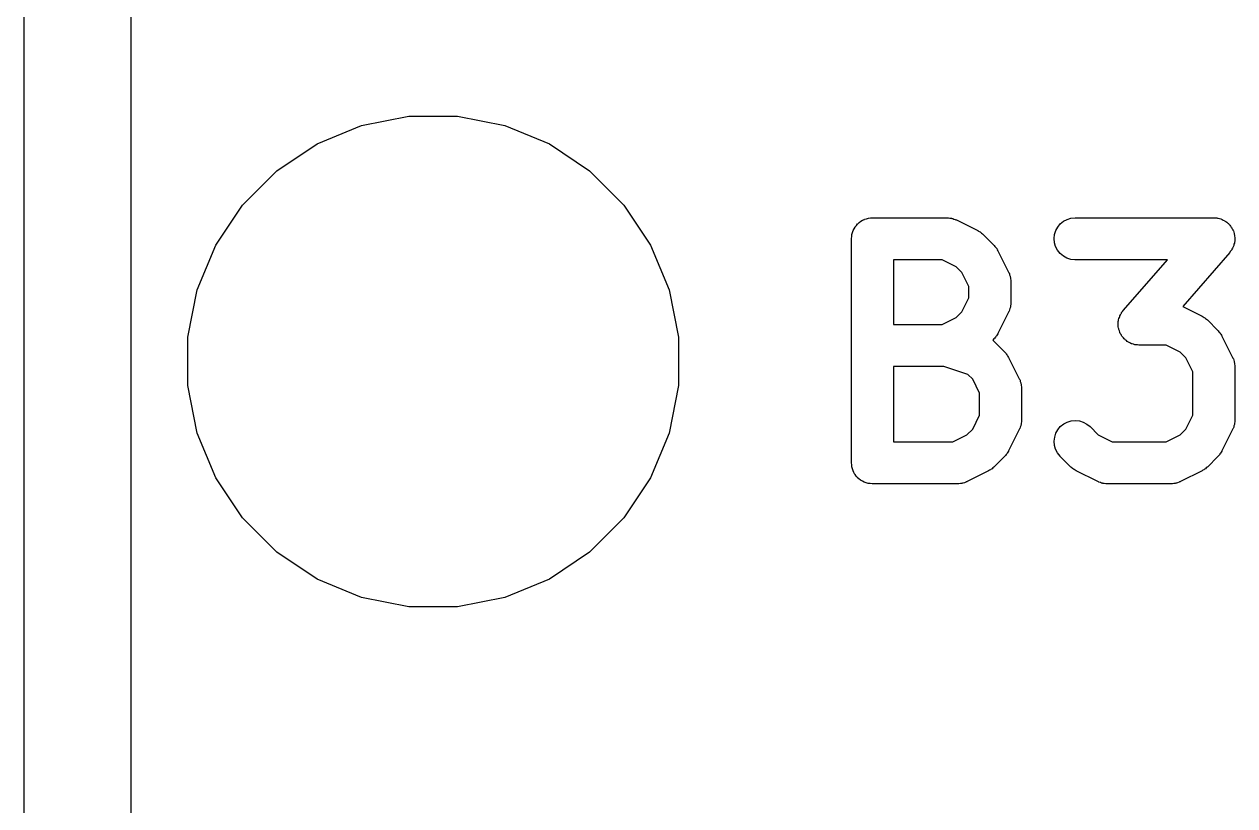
# Model space of a CAD drawing. Extents: x -557.2 to -539.1, y -88 to -54.6.
# Drawn here: x -557.238 to -552.915, y -83.044 to -80.254 of the extents above; entities that cross this region are included whole.
import ezdxf

# ---------------------------------------------------------------- set-up
doc = ezdxf.new("R2010")
doc.units = 0
doc.layers.add('BLACK', color=7, linetype='CONTINUOUS')

msp = doc.modelspace()

# ---------------------------------------------------------------- linework, layer by layer
at = {"layer": 'BLACK', "linetype": 'CONTINUOUS'}
for p, q in [((-557.238, -87.7984), (-557.238, -54.7972)), ((-556.857, -54.9783), (-556.857, -87.6173)), ((-556.192, -80.6812), (-556.033, -80.6152)), ((-556.033, -80.6152), (-555.864, -80.5815)), ((-555.864, -80.5815), (-555.691, -80.5815)), ((-555.691, -80.5815), (-555.522, -80.6152)), ((-555.522, -80.6152), (-555.362, -80.6812)), ((-556.336, -80.7771), (-556.192, -80.6812)), ((-555.362, -80.6812), (-555.219, -80.7771)), ((-556.458, -80.8992), (-556.336, -80.7771)), ((-555.219, -80.7771), (-555.097, -80.8992)), ((-556.554, -81.0427), (-556.458, -80.8992)), ((-555.097, -80.8992), (-555.001, -81.0427)), ((-554.266, -80.9719), (-554.262, -80.9665)), ((-554.262, -80.9663), (-554.261, -80.9661)), ((-554.262, -80.9665), (-554.262, -80.9663)), ((-554.261, -80.9661), (-554.256, -80.9617)), ((-554.256, -80.9617), (-554.25, -80.9572)), ((-554.25, -80.9569), (-554.244, -80.9537)), ((-554.25, -80.9571), (-554.25, -80.9569)), ((-554.25, -80.9572), (-554.25, -80.9571)), ((-554.244, -80.9537), (-554.237, -80.9504)), ((-554.237, -80.9502), (-554.23, -80.9482)), ((-554.237, -80.9503), (-554.237, -80.9502)), ((-554.237, -80.9504), (-554.237, -80.9503)), ((-554.23, -80.9482), (-554.223, -80.9461)), ((-554.223, -80.946), (-554.216, -80.9454)), ((-554.223, -80.9461), (-554.223, -80.946)), ((-554.223, -80.9461), (-554.223, -80.9461)), ((-554.216, -80.9454), (-554.209, -80.9447)), ((-554.209, -80.9447), (-553.942, -80.9447)), ((-553.942, -80.9447), (-553.941, -80.9447)), ((-553.941, -80.9447), (-553.939, -80.945)), ((-553.939, -80.945), (-553.937, -80.9449)), ((-553.937, -80.9449), (-553.932, -80.9458)), ((-553.932, -80.9458), (-553.927, -80.9463)), ((-553.927, -80.9463), (-553.925, -80.947)), ((-553.925, -80.947), (-553.922, -80.9474)), ((-553.922, -80.9474), (-553.918, -80.9492)), ((-553.918, -80.9492), (-553.913, -80.9508)), ((-553.913, -80.9508), (-553.911, -80.9518)), ((-553.911, -80.9518), (-553.909, -80.9526)), ((-553.909, -80.9526), (-553.832, -80.9907)), ((-553.547, -80.9778), (-553.538, -80.9665)), ((-553.538, -80.9665), (-553.527, -80.9572)), ((-553.527, -80.9572), (-553.514, -80.9504)), ((-553.514, -80.9504), (-553.5, -80.9461)), ((-553.5, -80.9461), (-553.485, -80.9447)), ((-553.485, -80.9447), (-552.99, -80.9447)), ((-552.99, -80.9447), (-552.989, -80.9447)), ((-552.989, -80.9447), (-552.984, -80.9452)), ((-552.984, -80.9452), (-552.979, -80.9454)), ((-552.979, -80.9454), (-552.977, -80.946)), ((-552.977, -80.946), (-552.974, -80.9463)), ((-552.974, -80.9463), (-552.97, -80.9478)), ((-552.97, -80.9478), (-552.965, -80.9489)), ((-552.965, -80.9489), (-552.963, -80.95)), ((-552.963, -80.95), (-552.96, -80.9508)), ((-552.96, -80.9508), (-552.956, -80.953)), ((-552.956, -80.953), (-552.952, -80.955)), ((-552.952, -80.955), (-552.95, -80.9566)), ((-552.95, -80.9566), (-552.947, -80.9578)), ((-552.947, -80.9578), (-552.944, -80.9608)), ((-552.944, -80.9608), (-552.94, -80.9636)), ((-552.94, -80.9636), (-552.938, -80.9655)), ((-552.938, -80.9655), (-552.936, -80.9672)), ((-552.936, -80.9672), (-552.933, -80.9709)), ((-554.284, -81.0187), (-554.283, -81.0116)), ((-554.283, -81.0116), (-554.282, -81.0046)), ((-554.282, -81.0041), (-554.28, -80.9974)), ((-554.282, -81.0044), (-554.282, -81.0041)), ((-554.282, -81.0046), (-554.282, -81.0044)), ((-554.28, -80.9974), (-554.278, -80.9906)), ((-554.278, -80.9902), (-554.274, -80.9839)), ((-554.278, -80.9904), (-554.278, -80.9902)), ((-554.278, -80.9906), (-554.278, -80.9904)), ((-554.274, -80.9839), (-554.271, -80.9778)), ((-554.271, -80.9773), (-554.266, -80.9719)), ((-554.271, -80.9776), (-554.271, -80.9773)), ((-554.271, -80.9778), (-554.271, -80.9776)), ((-553.832, -80.9907), (-553.832, -80.9912)), ((-553.832, -80.9912), (-553.828, -80.9935)), ((-553.828, -80.9935), (-553.824, -80.9955)), ((-553.824, -80.9955), (-553.822, -80.9975)), ((-553.822, -80.9975), (-553.819, -80.9992)), ((-553.819, -80.9992), (-553.816, -81.0021)), ((-553.816, -81.0021), (-553.813, -81.0048)), ((-553.813, -81.0048), (-553.775, -81.0429)), ((-553.56, -81.0192), (-553.559, -81.0046)), ((-553.559, -81.0046), (-553.554, -80.9906)), ((-553.554, -80.9906), (-553.547, -80.9778)), ((-552.933, -80.9709), (-552.93, -80.9743)), ((-552.93, -80.9743), (-552.929, -80.9766)), ((-552.929, -80.9766), (-552.927, -80.9786)), ((-552.927, -80.9786), (-552.925, -80.9828)), ((-552.925, -80.9828), (-552.922, -80.9868)), ((-552.922, -80.9868), (-552.922, -80.9893)), ((-552.922, -80.9893), (-552.92, -80.9916)), ((-552.92, -80.9916), (-552.919, -80.9961)), ((-552.919, -80.9961), (-552.917, -81.0005)), ((-552.917, -81.0005), (-552.917, -81.0031)), ((-552.917, -81.0031), (-552.916, -81.0057)), ((-552.916, -81.0057), (-552.916, -81.0103)), ((-552.916, -81.0103), (-552.915, -81.015)), ((-556.62, -81.2022), (-556.554, -81.0427)), ((-555.001, -81.0427), (-554.935, -81.2022)), ((-554.284, -81.0192), (-554.284, -81.0187)), ((-554.284, -81.0197), (-554.284, -81.0192)), ((-554.284, -81.0192), (-554.284, -81.0192)), ((-554.284, -81.0192), (-554.284, -81.0192)), ((-554.284, -81.8197), (-554.284, -81.0197)), ((-553.775, -81.0429), (-553.774, -81.0436)), ((-553.774, -81.0436), (-553.772, -81.0469)), ((-553.772, -81.0469), (-553.769, -81.05)), ((-553.769, -81.05), (-553.767, -81.0526)), ((-553.767, -81.0526), (-553.765, -81.055)), ((-553.765, -81.055), (-553.763, -81.0588)), ((-553.559, -81.0338), (-553.56, -81.0192)), ((-553.555, -81.0478), (-553.559, -81.0338)), ((-553.548, -81.0608), (-553.555, -81.0478)), ((-552.923, -81.0529), (-552.925, -81.0572)), ((-552.921, -81.0488), (-552.923, -81.0529)), ((-552.92, -81.0463), (-552.921, -81.0488)), ((-552.919, -81.0439), (-552.92, -81.0463)), ((-552.918, -81.0393), (-552.919, -81.0439)), ((-552.916, -81.0348), (-552.918, -81.0393)), ((-552.915, -81.0296), (-552.916, -81.0322)), ((-552.916, -81.0322), (-552.916, -81.0348)), ((-552.915, -81.015), (-552.915, -81.0176)), ((-552.915, -81.0176), (-552.915, -81.0202)), ((-552.915, -81.0202), (-552.915, -81.0249)), ((-552.915, -81.0249), (-552.915, -81.0296)), ((-554.134, -81.0947), (-554.134, -81.3257)), ((-553.96, -81.0947), (-554.134, -81.0947)), ((-553.91, -81.1194), (-553.96, -81.0947)), ((-553.763, -81.0588), (-553.761, -81.0624)), ((-553.761, -81.0624), (-553.723, -81.1385)), ((-553.539, -81.0722), (-553.548, -81.0608)), ((-553.527, -81.0816), (-553.539, -81.0722)), ((-553.515, -81.0886), (-553.527, -81.0816)), ((-553.501, -81.0931), (-553.515, -81.0886)), ((-553.486, -81.0947), (-553.501, -81.0931)), ((-553.485, -81.0947), (-553.486, -81.0947)), ((-553.155, -81.0947), (-553.485, -81.0947)), ((-553.313, -81.2751), (-553.155, -81.0947)), ((-552.933, -81.0691), (-553.101, -81.261)), ((-552.931, -81.0653), (-552.933, -81.0691)), ((-552.928, -81.0616), (-552.931, -81.0653)), ((-552.926, -81.0593), (-552.928, -81.0616)), ((-552.925, -81.0572), (-552.926, -81.0593)), ((-553.89, -81.1403), (-553.91, -81.1194)), ((-553.865, -81.1898), (-553.89, -81.1403)), ((-553.723, -81.1385), (-553.722, -81.1395)), ((-553.722, -81.1395), (-553.722, -81.1416)), ((-553.722, -81.1416), (-553.72, -81.1435)), ((-553.72, -81.1435), (-553.719, -81.1484)), ((-553.719, -81.1484), (-553.717, -81.1532)), ((-553.717, -81.1532), (-553.717, -81.1554)), ((-553.717, -81.1554), (-553.716, -81.1575)), ((-553.716, -81.1575), (-553.716, -81.1626)), ((-553.716, -81.1626), (-553.715, -81.1677)), ((-553.715, -81.1677), (-553.715, -81.1699)), ((-553.715, -81.1699), (-553.715, -81.1721)), ((-553.715, -81.1721), (-553.715, -81.2483)), ((-556.654, -81.3715), (-556.62, -81.2022)), ((-554.935, -81.2022), (-554.901, -81.3715)), ((-553.865, -81.2306), (-553.865, -81.1898)), ((-553.89, -81.28), (-553.865, -81.2306)), ((-553.718, -81.2681), (-553.719, -81.2729)), ((-553.717, -81.266), (-553.718, -81.2681)), ((-553.716, -81.2639), (-553.717, -81.266)), ((-553.715, -81.2537), (-553.716, -81.2588)), ((-553.716, -81.2588), (-553.716, -81.2639)), ((-553.715, -81.2483), (-553.715, -81.2493)), ((-553.715, -81.2493), (-553.715, -81.2515)), ((-553.715, -81.2515), (-553.715, -81.2537)), ((-553.101, -81.261), (-553.032, -81.2955)), ((-553.96, -81.3257), (-553.91, -81.3009)), ((-553.91, -81.3009), (-553.89, -81.28)), ((-553.723, -81.2818), (-553.761, -81.358)), ((-553.722, -81.2798), (-553.723, -81.2818)), ((-553.721, -81.2778), (-553.722, -81.2798)), ((-553.719, -81.2729), (-553.721, -81.2778)), ((-553.331, -81.3146), (-553.33, -81.312)), ((-553.331, -81.3193), (-553.331, -81.3146)), ((-553.33, -81.3094), (-553.329, -81.3049)), ((-553.33, -81.312), (-553.33, -81.3094)), ((-553.329, -81.3049), (-553.327, -81.3003)), ((-553.327, -81.3003), (-553.326, -81.2979)), ((-553.326, -81.2954), (-553.323, -81.2913)), ((-553.326, -81.2979), (-553.326, -81.2954)), ((-553.323, -81.2913), (-553.321, -81.287)), ((-553.321, -81.287), (-553.32, -81.2848)), ((-553.32, -81.2848), (-553.319, -81.2825)), ((-553.319, -81.2825), (-553.316, -81.2789)), ((-553.316, -81.2789), (-553.313, -81.2751)), ((-553.032, -81.2955), (-553.032, -81.296)), ((-553.032, -81.296), (-553.028, -81.2982)), ((-553.028, -81.2982), (-553.024, -81.3002)), ((-553.024, -81.3002), (-553.022, -81.3022)), ((-553.022, -81.3022), (-553.019, -81.3039)), ((-553.019, -81.3039), (-553.016, -81.3069)), ((-553.016, -81.3069), (-553.013, -81.3095)), ((-553.013, -81.3095), (-552.975, -81.3476)), ((-554.134, -81.3257), (-553.96, -81.3257)), ((-553.761, -81.358), (-553.761, -81.3589)), ((-553.331, -81.3239), (-553.331, -81.3193)), ((-553.331, -81.3266), (-553.331, -81.3239)), ((-553.331, -81.3292), (-553.331, -81.3266)), ((-553.331, -81.3338), (-553.331, -81.3292)), ((-553.33, -81.3385), (-553.331, -81.3338)), ((-553.329, -81.341), (-553.33, -81.3385)), ((-553.329, -81.3436), (-553.329, -81.341)), ((-553.327, -81.3481), (-553.329, -81.3436)), ((-553.326, -81.3526), (-553.327, -81.3481)), ((-553.325, -81.3549), (-553.326, -81.3526)), ((-553.324, -81.3574), (-553.325, -81.3549)), ((-553.321, -81.3614), (-553.324, -81.3574)), ((-552.975, -81.3476), (-552.974, -81.3484)), ((-552.974, -81.3484), (-552.972, -81.3517)), ((-552.972, -81.3517), (-552.969, -81.3547)), ((-552.969, -81.3547), (-552.967, -81.3574)), ((-552.967, -81.3574), (-552.965, -81.3598)), ((-556.654, -81.5441), (-556.654, -81.3715)), ((-554.901, -81.3715), (-554.901, -81.5441)), ((-553.775, -81.3775), (-553.779, -81.3819)), ((-553.779, -81.3819), (-553.778, -81.3827)), ((-553.778, -81.3827), (-553.777, -81.3843)), ((-553.777, -81.3843), (-553.775, -81.3857)), ((-553.772, -81.3742), (-553.775, -81.3775)), ((-553.775, -81.3857), (-553.737, -81.4238)), ((-553.769, -81.3712), (-553.772, -81.3742)), ((-553.768, -81.3686), (-553.769, -81.3712)), ((-553.766, -81.3662), (-553.768, -81.3686)), ((-553.764, -81.3625), (-553.766, -81.3662)), ((-553.761, -81.3589), (-553.764, -81.3625)), ((-553.319, -81.3655), (-553.321, -81.3614)), ((-553.318, -81.3676), (-553.319, -81.3655)), ((-553.316, -81.3698), (-553.318, -81.3676)), ((-553.313, -81.3733), (-553.316, -81.3698)), ((-553.31, -81.3769), (-553.313, -81.3733)), ((-553.308, -81.3786), (-553.31, -81.3769)), ((-553.306, -81.3806), (-553.308, -81.3786)), ((-553.302, -81.3833), (-553.306, -81.3806)), ((-553.299, -81.3863), (-553.302, -81.3833)), ((-553.297, -81.3876), (-553.299, -81.3863)), ((-553.294, -81.3892), (-553.297, -81.3876)), ((-553.29, -81.3911), (-553.294, -81.3892)), ((-553.286, -81.3934), (-553.29, -81.3911)), ((-553.284, -81.3942), (-553.286, -81.3934)), ((-553.281, -81.3953), (-553.284, -81.3942)), ((-553.277, -81.3964), (-553.281, -81.3953)), ((-553.272, -81.3978), (-553.277, -81.3964)), ((-553.269, -81.3981), (-553.272, -81.3978)), ((-553.267, -81.3987), (-553.269, -81.3981)), ((-553.262, -81.3989), (-553.267, -81.3987)), ((-553.258, -81.3995), (-553.262, -81.3989)), ((-553.256, -81.3995), (-553.258, -81.3995)), ((-553.16, -81.3995), (-553.256, -81.3995)), ((-553.11, -81.4242), (-553.16, -81.3995)), ((-552.965, -81.3598), (-552.963, -81.3635)), ((-552.963, -81.3635), (-552.961, -81.3671)), ((-552.961, -81.3671), (-552.923, -81.4433)), ((-553.737, -81.4238), (-553.736, -81.4246)), ((-553.736, -81.4246), (-553.733, -81.4279)), ((-553.733, -81.4279), (-553.731, -81.4309)), ((-553.731, -81.4309), (-553.729, -81.4336)), ((-553.729, -81.4336), (-553.727, -81.436)), ((-553.727, -81.436), (-553.725, -81.4397)), ((-553.725, -81.4397), (-553.723, -81.4433)), ((-553.723, -81.4433), (-553.685, -81.5195)), ((-553.09, -81.4451), (-553.11, -81.4242)), ((-553.065, -81.4946), (-553.09, -81.4451)), ((-552.923, -81.4433), (-552.922, -81.4442)), ((-552.922, -81.4442), (-552.922, -81.4463)), ((-554.134, -81.4757), (-554.134, -81.7447)), ((-553.954, -81.4757), (-554.134, -81.4757)), ((-553.868, -81.5043), (-553.954, -81.4757)), ((-552.922, -81.4463), (-552.92, -81.4483)), ((-552.92, -81.4483), (-552.919, -81.4532)), ((-552.919, -81.4532), (-552.917, -81.458)), ((-552.917, -81.458), (-552.917, -81.4602)), ((-552.917, -81.4602), (-552.916, -81.4623)), ((-552.916, -81.4623), (-552.916, -81.4674)), ((-552.916, -81.4674), (-552.915, -81.4724)), ((-552.915, -81.4724), (-552.915, -81.4747)), ((-552.915, -81.4747), (-552.915, -81.4768)), ((-552.915, -81.4768), (-552.915, -81.6673)), ((-553.851, -81.5213), (-553.868, -81.5043)), ((-553.827, -81.5707), (-553.851, -81.5213)), ((-553.685, -81.5195), (-553.684, -81.5204)), ((-553.684, -81.5204), (-553.683, -81.5225)), ((-553.683, -81.5225), (-553.682, -81.5245)), ((-553.682, -81.5245), (-553.681, -81.5294)), ((-553.681, -81.5294), (-553.679, -81.5342)), ((-553.065, -81.6496), (-553.065, -81.4946)), ((-556.62, -81.7134), (-556.654, -81.5441)), ((-554.901, -81.5441), (-554.935, -81.7134)), ((-553.827, -81.6496), (-553.827, -81.5707)), ((-553.679, -81.5342), (-553.679, -81.5364)), ((-553.679, -81.5364), (-553.678, -81.5385)), ((-553.678, -81.5385), (-553.678, -81.5436)), ((-553.678, -81.5436), (-553.677, -81.5486)), ((-553.677, -81.5486), (-553.677, -81.5508)), ((-553.677, -81.5508), (-553.677, -81.553)), ((-553.677, -81.553), (-553.677, -81.6673)), ((-553.851, -81.6991), (-553.827, -81.6496)), ((-553.09, -81.6991), (-553.065, -81.6496)), ((-553.872, -81.72), (-553.851, -81.6991)), ((-553.685, -81.7009), (-553.723, -81.7771)), ((-553.684, -81.6988), (-553.685, -81.7009)), ((-553.683, -81.6969), (-553.684, -81.6988)), ((-553.681, -81.692), (-553.683, -81.6969)), ((-553.679, -81.6872), (-553.681, -81.692)), ((-553.678, -81.6829), (-553.679, -81.685)), ((-553.679, -81.685), (-553.679, -81.6872)), ((-553.677, -81.6728), (-553.678, -81.6778)), ((-553.678, -81.6778), (-553.678, -81.6829)), ((-553.677, -81.6673), (-553.677, -81.6684)), ((-553.677, -81.6684), (-553.677, -81.6706)), ((-553.677, -81.6706), (-553.677, -81.6728)), ((-553.554, -81.7142), (-553.547, -81.7014)), ((-553.547, -81.7014), (-553.538, -81.6901)), ((-553.538, -81.6901), (-553.526, -81.6809)), ((-553.526, -81.6809), (-553.513, -81.6741)), ((-553.513, -81.6741), (-553.499, -81.6699)), ((-553.499, -81.6699), (-553.485, -81.6685)), ((-553.485, -81.6685), (-553.47, -81.67)), ((-553.47, -81.67), (-553.456, -81.6743)), ((-553.456, -81.6743), (-553.443, -81.6812)), ((-553.443, -81.6812), (-553.432, -81.6905)), ((-553.432, -81.6905), (-553.403, -81.72)), ((-553.11, -81.72), (-553.09, -81.6991)), ((-552.923, -81.7009), (-552.961, -81.7771)), ((-552.922, -81.6988), (-552.923, -81.7009)), ((-552.921, -81.6969), (-552.922, -81.6988)), ((-552.919, -81.692), (-552.921, -81.6969)), ((-552.918, -81.6872), (-552.919, -81.692)), ((-552.917, -81.685), (-552.918, -81.6872)), ((-552.916, -81.6829), (-552.917, -81.685)), ((-552.915, -81.6728), (-552.916, -81.6778)), ((-552.916, -81.6778), (-552.916, -81.6829)), ((-552.915, -81.6673), (-552.915, -81.6684)), ((-552.915, -81.6684), (-552.915, -81.6706)), ((-552.915, -81.6706), (-552.915, -81.6728)), ((-556.554, -81.8729), (-556.62, -81.7134)), ((-554.935, -81.7134), (-555.001, -81.8729)), ((-554.134, -81.7447), (-553.922, -81.7447)), ((-553.922, -81.7447), (-553.872, -81.72)), ((-553.56, -81.7427), (-553.558, -81.7282)), ((-553.559, -81.7573), (-553.56, -81.7427)), ((-553.558, -81.7282), (-553.554, -81.7142)), ((-553.403, -81.72), (-553.353, -81.7447)), ((-553.353, -81.7447), (-553.16, -81.7447)), ((-553.16, -81.7447), (-553.11, -81.72)), ((-553.731, -81.7903), (-553.734, -81.7933)), ((-553.729, -81.7876), (-553.731, -81.7903)), ((-553.728, -81.7852), (-553.729, -81.7876)), ((-553.726, -81.7815), (-553.728, -81.7852)), ((-553.723, -81.778), (-553.726, -81.7815)), ((-553.723, -81.7771), (-553.723, -81.778)), ((-553.555, -81.7714), (-553.559, -81.7573)), ((-553.548, -81.7844), (-553.555, -81.7714)), ((-553.539, -81.7958), (-553.548, -81.7844)), ((-552.969, -81.7903), (-552.972, -81.7933)), ((-552.968, -81.7877), (-552.969, -81.7903)), ((-552.966, -81.7852), (-552.968, -81.7877)), ((-552.964, -81.7815), (-552.966, -81.7852)), ((-552.961, -81.778), (-552.964, -81.7815)), ((-552.961, -81.7771), (-552.961, -81.778)), ((-554.283, -81.8267), (-554.284, -81.8197)), ((-554.283, -81.8338), (-554.283, -81.8267)), ((-554.282, -81.834), (-554.283, -81.8338)), ((-554.282, -81.8343), (-554.282, -81.834)), ((-554.28, -81.841), (-554.282, -81.8343)), ((-553.737, -81.7965), (-553.775, -81.8346)), ((-553.734, -81.7933), (-553.737, -81.7965)), ((-553.538, -81.7965), (-553.539, -81.7958)), ((-553.5, -81.8346), (-553.538, -81.7965)), ((-552.975, -81.7965), (-553.013, -81.8346)), ((-552.972, -81.7933), (-552.975, -81.7965)), ((-556.458, -82.0164), (-556.554, -81.8729)), ((-555.001, -81.8729), (-555.097, -82.0164)), ((-554.278, -81.8478), (-554.28, -81.841)), ((-554.278, -81.848), (-554.278, -81.8478)), ((-554.278, -81.8483), (-554.278, -81.848)), ((-554.275, -81.8545), (-554.278, -81.8483)), ((-554.272, -81.8608), (-554.275, -81.8545)), ((-554.271, -81.861), (-554.272, -81.8608)), ((-554.271, -81.8612), (-554.271, -81.861)), ((-554.267, -81.8667), (-554.271, -81.8612)), ((-554.262, -81.8722), (-554.267, -81.8667)), ((-554.262, -81.8723), (-554.262, -81.8722)), ((-554.262, -81.8726), (-554.262, -81.8723)), ((-554.257, -81.877), (-554.262, -81.8726)), ((-554.251, -81.8816), (-554.257, -81.877)), ((-553.794, -81.8487), (-553.871, -81.8868)), ((-553.791, -81.8464), (-553.794, -81.8487)), ((-553.787, -81.8445), (-553.791, -81.8464)), ((-553.785, -81.8426), (-553.787, -81.8445)), ((-553.782, -81.8409), (-553.785, -81.8426)), ((-553.779, -81.838), (-553.782, -81.8409)), ((-553.776, -81.8354), (-553.779, -81.838)), ((-553.775, -81.8346), (-553.776, -81.8354)), ((-553.497, -81.8373), (-553.5, -81.8346)), ((-553.494, -81.8403), (-553.497, -81.8373)), ((-553.491, -81.842), (-553.494, -81.8403)), ((-553.489, -81.8439), (-553.491, -81.842)), ((-553.485, -81.8459), (-553.489, -81.8439)), ((-553.481, -81.8482), (-553.485, -81.8459)), ((-553.481, -81.8487), (-553.481, -81.8482)), ((-553.404, -81.8868), (-553.481, -81.8487)), ((-553.032, -81.8487), (-553.109, -81.8868)), ((-553.029, -81.8464), (-553.032, -81.8487)), ((-553.025, -81.8445), (-553.029, -81.8464)), ((-553.023, -81.8426), (-553.025, -81.8445)), ((-553.02, -81.8409), (-553.023, -81.8426)), ((-553.017, -81.838), (-553.02, -81.8409)), ((-553.014, -81.8354), (-553.017, -81.838)), ((-553.013, -81.8346), (-553.014, -81.8354)), ((-554.251, -81.8817), (-554.251, -81.8816)), ((-554.251, -81.8819), (-554.251, -81.8817)), ((-554.245, -81.8852), (-554.251, -81.8819)), ((-554.238, -81.8886), (-554.245, -81.8852)), ((-554.238, -81.8887), (-554.238, -81.8886)), ((-554.238, -81.8888), (-554.238, -81.8887)), ((-554.231, -81.8909), (-554.238, -81.8888)), ((-554.224, -81.8931), (-554.231, -81.8909)), ((-554.224, -81.8932), (-554.224, -81.8931)), ((-554.224, -81.8931), (-554.224, -81.8931)), ((-554.217, -81.8939), (-554.224, -81.8932)), ((-554.21, -81.8947), (-554.217, -81.8939)), ((-554.209, -81.8947), (-554.21, -81.8947)), ((-553.904, -81.8947), (-554.209, -81.8947)), ((-554.209, -81.8947), (-554.209, -81.8947)), ((-554.209, -81.8947), (-554.209, -81.8947)), ((-554.209, -81.8947), (-554.209, -81.8947)), ((-553.902, -81.8945), (-553.904, -81.8947)), ((-553.9, -81.8946), (-553.902, -81.8945)), ((-553.895, -81.8938), (-553.9, -81.8946)), ((-553.89, -81.8933), (-553.895, -81.8938)), ((-553.887, -81.8926), (-553.89, -81.8933)), ((-553.885, -81.8923), (-553.887, -81.8926)), ((-553.88, -81.8905), (-553.885, -81.8923)), ((-553.876, -81.889), (-553.88, -81.8905)), ((-553.874, -81.888), (-553.876, -81.889)), ((-553.872, -81.8872), (-553.874, -81.888)), ((-553.871, -81.8868), (-553.872, -81.8872)), ((-553.402, -81.8876), (-553.404, -81.8868)), ((-553.4, -81.8886), (-553.402, -81.8876)), ((-553.395, -81.8902), (-553.4, -81.8886)), ((-553.391, -81.892), (-553.395, -81.8902)), ((-553.388, -81.8924), (-553.391, -81.892)), ((-553.386, -81.8931), (-553.388, -81.8924)), ((-553.381, -81.8936), (-553.386, -81.8931)), ((-553.376, -81.8945), (-553.381, -81.8936)), ((-553.374, -81.8945), (-553.376, -81.8945)), ((-553.372, -81.8947), (-553.374, -81.8945)), ((-553.371, -81.8947), (-553.372, -81.8947)), ((-553.142, -81.8947), (-553.371, -81.8947)), ((-553.14, -81.8945), (-553.142, -81.8947)), ((-553.138, -81.8946), (-553.14, -81.8945)), ((-553.133, -81.8938), (-553.138, -81.8946)), ((-553.128, -81.8933), (-553.133, -81.8938)), ((-553.126, -81.8926), (-553.128, -81.8933)), ((-553.123, -81.8923), (-553.126, -81.8926)), ((-553.119, -81.8905), (-553.123, -81.8923)), ((-553.114, -81.889), (-553.119, -81.8905)), ((-553.112, -81.888), (-553.114, -81.889)), ((-553.11, -81.8872), (-553.112, -81.888)), ((-553.109, -81.8868), (-553.11, -81.8872)), ((-556.336, -82.1385), (-556.458, -82.0164)), ((-555.097, -82.0164), (-555.219, -82.1385)), ((-556.192, -82.2344), (-556.336, -82.1385)), ((-555.219, -82.1385), (-555.362, -82.2344)), ((-556.033, -82.3004), (-556.192, -82.2344)), ((-555.362, -82.2344), (-555.522, -82.3004)), ((-555.864, -82.3341), (-556.033, -82.3004)), ((-555.522, -82.3004), (-555.691, -82.3341)), ((-555.691, -82.3341), (-555.864, -82.3341))]:
    msp.add_line(p, q, dxfattribs=at)

doc.saveas('drawing.dxf')
